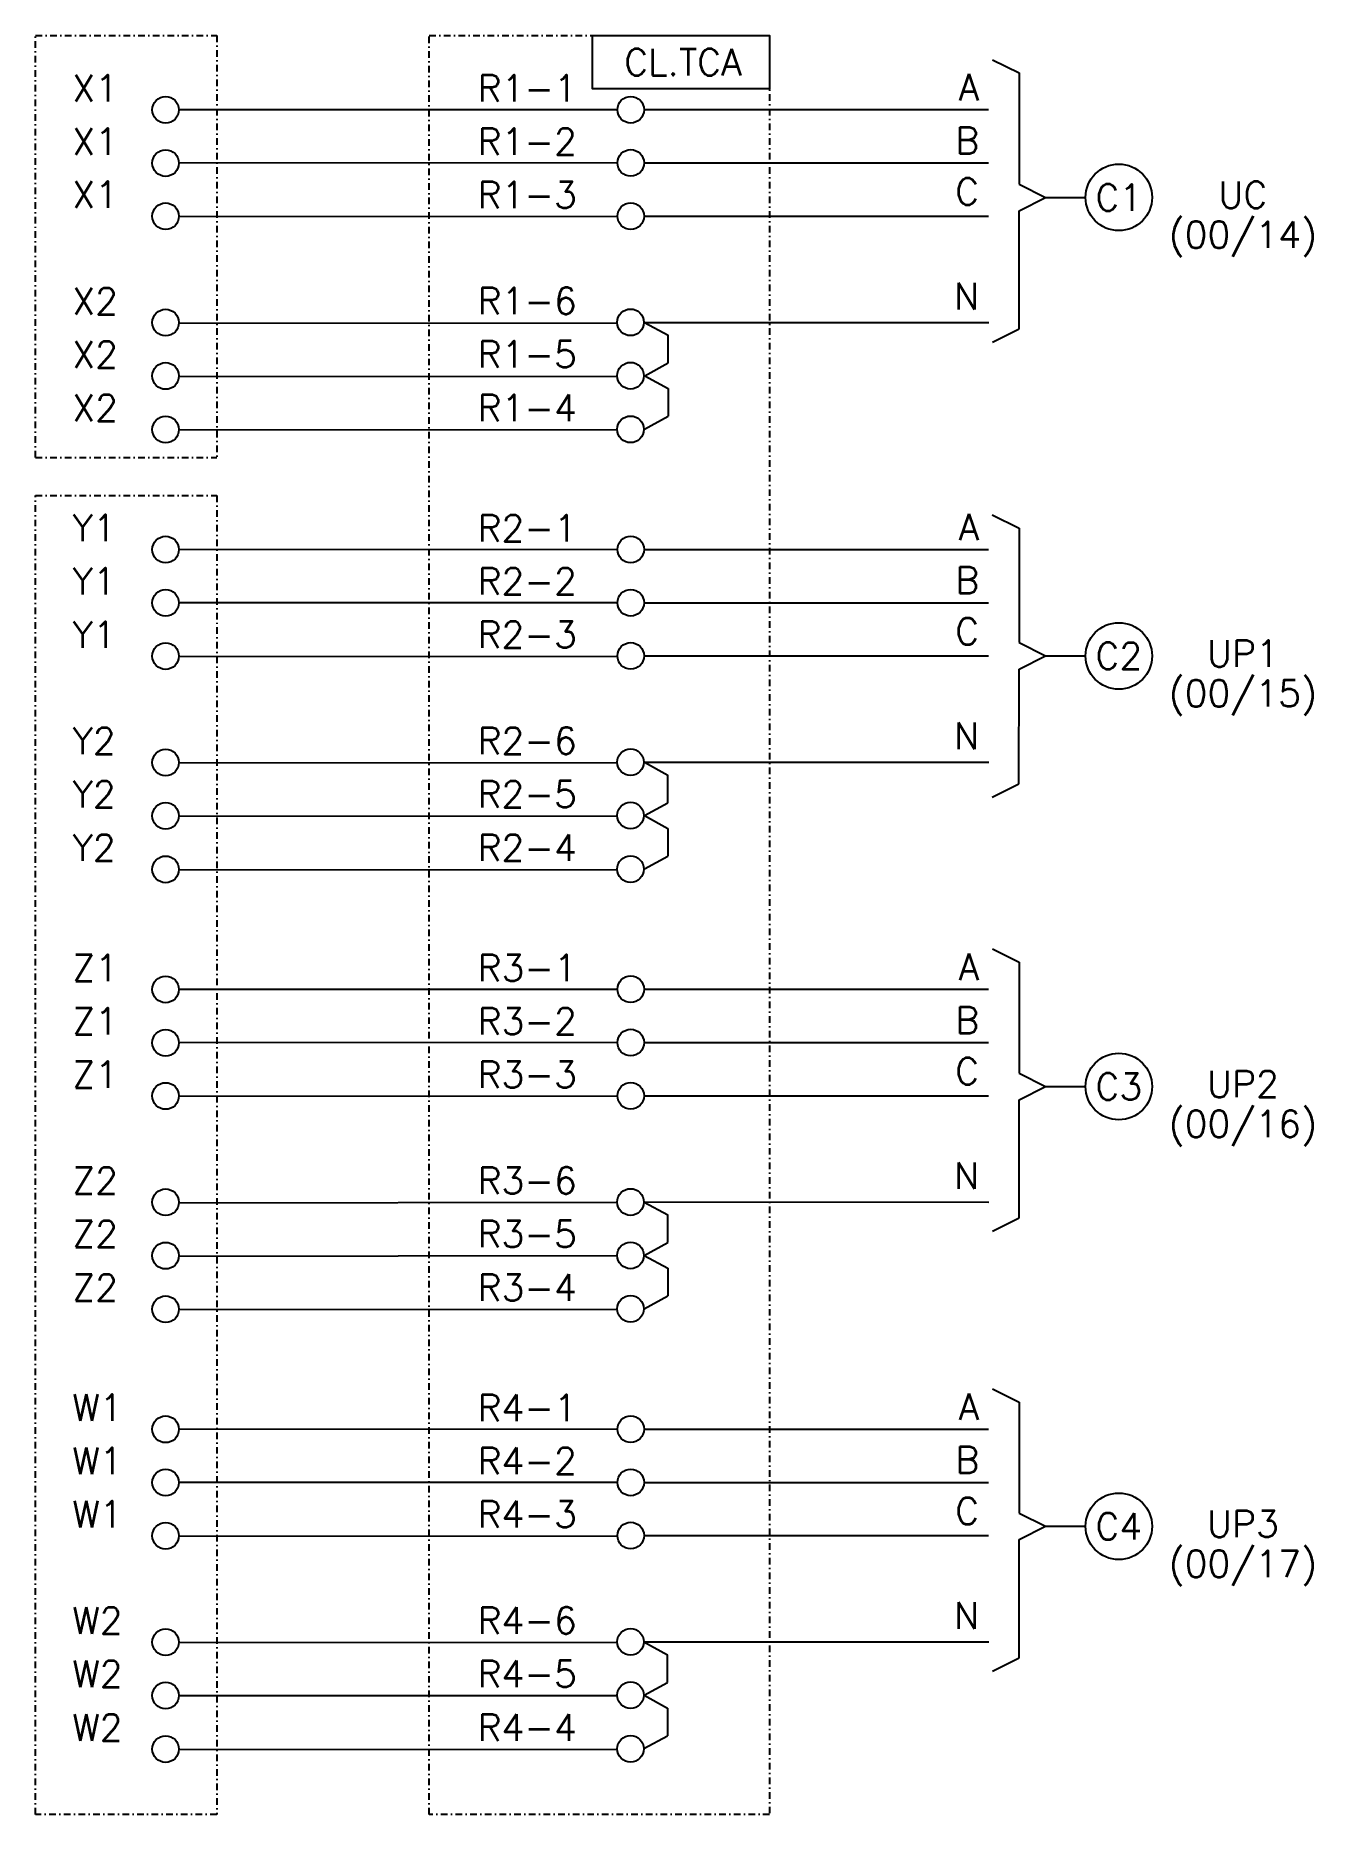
# Model space of a CAD drawing. Header units: millimetres. Extents: x 2187 to 2283, y 1705 to 1838.
import ezdxf
from ezdxf.enums import TextEntityAlignment as Align

# ---------------------------------------------------------------- set-up
doc = ezdxf.new("R2010")
doc.units = ezdxf.units.MM
doc.linetypes.add('DASHDOT', pattern=[1, 0.5, -0.25, 0, -0.25])
doc.linetypes.add('HIDDEN', pattern=[0.375, 0.25, -0.125])
doc.styles.add('ROMANS', font='romans', dxfattribs={"height": 0.2})

msp = doc.modelspace()

# ---------------------------------------------------------------- linework, layer by layer
at = {"linetype": 'DASHDOT'}
for p, q in [((2187.24, 1806.54), (2187.24, 1838.25)), ((2187.24, 1838.25), (2200.86, 1838.25)), ((2200.86, 1838.25), (2200.86, 1806.54)), ((2216.81, 1704.57), (2216.81, 1838.25)), ((2216.81, 1838.25), (2242.4, 1838.25)), ((2242.4, 1838.25), (2242.4, 1704.57)), ((2187.24, 1806.54), (2200.86, 1806.54)), ((2187.24, 1704.57), (2187.24, 1803.68)), ((2187.24, 1803.68), (2200.86, 1803.68)), ((2200.86, 1803.68), (2200.86, 1704.57)), ((2200.86, 1704.57), (2187.24, 1704.57)), ((2242.4, 1704.57), (2216.81, 1704.57))]:
    msp.add_line(p, q, dxfattribs=at)
for p, q in [((2259.14, 1836.44), (2261.14, 1835.44)), ((2261.14, 1835.44), (2261.14, 1827.09)), ((2230.96, 1832.68), (2198.01, 1832.66)), ((2232.96, 1832.69), (2258.84, 1832.69)), ((2230.96, 1828.68), (2198.01, 1828.66)), ((2232.96, 1828.68), (2258.84, 1828.68)), ((2261.14, 1827.09), (2263.14, 1826.09)), ((2261.14, 1825.09), (2263.14, 1826.09)), ((2261.14, 1816.22), (2261.14, 1825.09)), ((2198.01, 1824.65), (2230.96, 1824.67)), ((2232.96, 1824.68), (2258.84, 1824.68)), ((2232.95, 1816.7), (2258.87, 1816.69)), ((2233, 1816.7), (2234.78, 1815.73)), ((2234.78, 1813.65), (2234.78, 1815.73)), ((2259.14, 1815.22), (2261.14, 1816.22)), ((2233.01, 1812.69), (2234.78, 1813.65)), ((2198.01, 1812.64), (2230.97, 1812.66)), ((2233.01, 1812.69), (2234.78, 1811.72)), ((2234.78, 1811.72), (2234.78, 1809.64)), ((2233, 1808.67), (2234.78, 1809.64)), ((2198.01, 1808.61), (2230.97, 1808.64)), ((2259.13, 1802.23), (2261.14, 1801.23)), ((2261.14, 1801.23), (2261.14, 1792.63)), ((2230.96, 1799.63), (2198.01, 1799.61)), ((2232.96, 1799.63), (2258.84, 1799.63)), ((2230.96, 1795.63), (2198.01, 1795.61)), ((2232.96, 1795.63), (2258.84, 1795.63)), ((2198.01, 1791.59), (2230.96, 1791.62)), ((2232.96, 1791.63), (2258.84, 1791.63)), ((2261.14, 1792.63), (2263.14, 1791.63)), ((2261.14, 1790.63), (2263.14, 1791.63)), ((2261.13, 1782.02), (2261.14, 1790.63)), ((2232.95, 1783.65), (2258.87, 1783.64)), ((2232.99, 1783.65), (2234.76, 1782.68)), ((2234.76, 1780.6), (2234.76, 1782.68)), ((2259.13, 1781.02), (2261.13, 1782.02)), ((2198.01, 1779.59), (2230.97, 1779.61)), ((2232.99, 1779.63), (2234.76, 1780.6)), ((2232.99, 1779.63), (2234.76, 1778.67)), ((2234.76, 1778.67), (2234.76, 1776.59)), ((2198.01, 1775.56), (2230.97, 1775.59)), ((2232.99, 1775.62), (2234.76, 1776.59)), ((2259.14, 1769.62), (2261.14, 1768.62)), ((2261.14, 1768.62), (2261.14, 1760.27)), ((2230.96, 1766.57), (2198.01, 1766.55)), ((2232.96, 1766.58), (2258.84, 1766.58)), ((2230.96, 1762.57), (2198.01, 1762.55)), ((2232.96, 1762.58), (2258.84, 1762.58)), ((2261.14, 1760.27), (2263.14, 1759.27)), ((2261.14, 1758.27), (2263.14, 1759.27)), ((2198.01, 1758.54), (2230.96, 1758.56)), ((2232.96, 1758.58), (2258.84, 1758.58)), ((2261.14, 1749.4), (2261.14, 1758.27)), ((2232.95, 1750.6), (2258.87, 1750.58)), ((2232.97, 1750.59), (2234.74, 1749.62)), ((2234.74, 1747.54), (2234.74, 1749.62)), ((2259.14, 1748.4), (2261.14, 1749.4)), ((2232.98, 1746.58), (2234.75, 1747.55)), ((2198.01, 1746.53), (2230.97, 1746.56)), ((2232.98, 1746.58), (2234.75, 1745.61)), ((2234.74, 1745.61), (2234.74, 1743.53)), ((2232.97, 1742.57), (2234.74, 1743.53)), ((2198.01, 1742.51), (2230.97, 1742.53)), ((2259.14, 1736.56), (2261.14, 1735.56)), ((2261.14, 1735.56), (2261.14, 1727.22)), ((2230.96, 1733.52), (2198.01, 1733.5)), ((2232.96, 1733.52), (2258.84, 1733.52)), ((2230.96, 1729.52), (2198.01, 1729.5)), ((2232.96, 1729.52), (2258.84, 1729.52)), ((2261.14, 1727.22), (2263.14, 1726.22)), ((2261.14, 1725.22), (2263.14, 1726.22)), ((2198.01, 1725.48), (2230.96, 1725.51)), ((2232.96, 1725.52), (2258.84, 1725.52)), ((2261.14, 1716.34), (2261.14, 1725.22)), ((2232.95, 1717.54), (2258.87, 1717.53)), ((2232.95, 1717.54), (2234.73, 1716.57)), ((2234.73, 1714.49), (2234.73, 1716.57)), ((2259.14, 1715.34), (2261.14, 1716.34)), ((2232.96, 1713.52), (2234.73, 1714.49)), ((2198.01, 1713.5), (2230.96, 1713.5)), ((2232.96, 1713.52), (2234.73, 1712.56)), ((2234.73, 1712.56), (2234.73, 1710.48)), ((2232.95, 1709.51), (2234.73, 1710.48)), ((2198.01, 1709.45), (2230.97, 1709.48))]:
    msp.add_line(p, q)
at = {"color": 7}
for p, q in [((2263.14, 1826.09), (2266.14, 1826.09)), ((2263.14, 1791.63), (2266.14, 1791.63)), ((2263.14, 1759.27), (2266.14, 1759.27)), ((2263.14, 1726.22), (2266.14, 1726.22))]:
    msp.add_line(p, q, dxfattribs=at)
msp.add_lwpolyline([(2229.08, 1838.25), (2242.4, 1838.25), (2242.4, 1834.25), (2229.08, 1834.25)], close=True)
for points in [[(2198.01, 1816.65), (2230.95, 1816.67)], [(2198.01, 1812.64), (2230.95, 1812.66)], [(2198.01, 1808.61), (2230.95, 1808.64)], [(2198.01, 1783.6), (2230.95, 1783.62)], [(2198.01, 1779.59), (2230.95, 1779.61)], [(2198.01, 1775.56), (2230.95, 1775.59)], [(2198.01, 1750.54), (2230.95, 1750.57)], [(2198.01, 1746.53), (2230.95, 1746.56)], [(2198.01, 1742.51), (2230.95, 1742.53)], [(2198.01, 1717.49), (2230.95, 1717.51)], [(2198.01, 1709.45), (2230.95, 1709.48)]]:
    msp.add_lwpolyline(points)
for centre in [(2197.01, 1832.67), (2197.01, 1828.67), (2231.96, 1828.68), (2197.01, 1824.67), (2231.96, 1824.68), (2197.01, 1816.68), (2231.95, 1816.7), (2197.01, 1812.67), (2231.95, 1812.69), (2197.01, 1808.64), (2231.95, 1808.66), (2197.01, 1799.62), (2197.01, 1795.62), (2231.96, 1795.63), (2197.01, 1791.62), (2231.96, 1791.63), (2197.01, 1783.62), (2231.95, 1783.65), (2197.01, 1779.61), (2231.95, 1779.64), (2197.01, 1775.59), (2231.95, 1775.61), (2197.01, 1766.57), (2197.01, 1762.56), (2231.96, 1762.57), (2197.01, 1758.56), (2231.96, 1758.57), (2197.01, 1750.57), (2231.95, 1750.59), (2197.01, 1746.56), (2231.95, 1746.58), (2197.01, 1742.53), (2231.95, 1742.56), (2197.01, 1733.51), (2197.01, 1729.51), (2231.96, 1729.52), (2197.01, 1725.51), (2231.96, 1725.52), (2197.01, 1717.51), (2231.95, 1717.54), (2197.01, 1713.5), (2231.95, 1713.53), (2197.01, 1709.48), (2231.95, 1709.5)]:
    msp.add_circle(centre, 1)
at = {"linetype": 'Continuous'}
for centre in [(2231.96, 1832.68), (2231.96, 1799.63), (2231.96, 1766.58), (2231.96, 1733.52)]:
    msp.add_circle(centre, 1, dxfattribs=at)
at = {"color": 7}
for centre in [(2268.64, 1826.09), (2268.64, 1791.63), (2268.64, 1759.27), (2268.64, 1726.22)]:
    msp.add_circle(centre, 2.5, dxfattribs=at)

# ---------------------------------------------------------------- texts
at = {"style": 'ROMANS'}
msp.add_text('CL.TCA', height=2, dxfattribs=at).set_placement((2235.88, 1836.26), align=Align.MIDDLE_CENTER)
for s, p in [('X1', (2190, 1834.3)), ('X1', (2190, 1830.3)), ('X1', (2190, 1826.3)), ('X2', (2190, 1818.3)), ('X2', (2190, 1814.29)), ('X2', (2190, 1810.27)), ('Y1', (2190, 1801.25)), ('Y1', (2190, 1797.25)), ('Y1', (2190, 1793.23)), ('Y2', (2190, 1785.25)), ('Y2', (2190, 1781.24)), ('Y2', (2190, 1777.22)), ('Z1', (2190, 1768.18)), ('Z1', (2190, 1764.18)), ('Z1', (2190, 1760.18)), ('Z2', (2190, 1752.2)), ('Z2', (2190, 1748.19)), ('Z2', (2190, 1744.16)), ('W1', (2190, 1735.14)), ('W1', (2190, 1731.14)), ('W1', (2190, 1727.14)), ('W2', (2190, 1719.14)), ('W2', (2190, 1715.13)), ('W2', (2190, 1711.11))]:
    msp.add_text(s, height=2, dxfattribs=at).set_placement(p, align=Align.MIDDLE_LEFT)
at = {"linetype": 'HIDDEN', "ltscale": 0.5, "style": 'ROMANS'}
for s, p in [('R1-1', (2220.45, 1834.29)), ('R1-2', (2220.45, 1830.29)), ('R1-3', (2220.45, 1826.29)), ('R1-6', (2220.45, 1818.31)), ('R1-5', (2220.45, 1814.3)), ('R1-4', (2220.45, 1810.27)), ('R2-1', (2220.45, 1801.24)), ('R2-2', (2220.45, 1797.24)), ('R2-3', (2220.45, 1793.24)), ('R2-6', (2220.45, 1785.26)), ('R2-5', (2220.45, 1781.25)), ('R2-4', (2220.45, 1777.22)), ('R3-1', (2220.45, 1768.19)), ('R3-2', (2220.45, 1764.18)), ('R3-3', (2220.45, 1760.18)), ('R3-6', (2220.45, 1752.2)), ('R3-5', (2220.45, 1748.19)), ('R3-4', (2220.45, 1744.17)), ('R4-1', (2220.45, 1735.13)), ('R4-2', (2220.45, 1731.13)), ('R4-3', (2220.45, 1727.13)), ('R4-6', (2220.45, 1719.15)), ('R4-5', (2220.45, 1715.14)), ('R4-4', (2220.45, 1711.11))]:
    msp.add_text(s, height=2, dxfattribs=at).set_placement(p, align=Align.MIDDLE_LEFT)
for p in [(2258.14, 1834.37), (2258.14, 1801.32), (2258.14, 1768.27), (2258.14, 1735.21)]:
    msp.add_text('A', height=2, dxfattribs=at).set_placement(p, align=Align.MIDDLE_RIGHT)
at = {"style": 'ROMANS'}
for s, p in [('B', (2258.14, 1830.37)), ('C', (2258.14, 1826.53)), ('N', (2258.14, 1818.67)), ('B', (2258.14, 1797.32)), ('C', (2258.14, 1793.48)), ('N', (2258.14, 1785.62)), ('B', (2258.14, 1764.26)), ('C', (2258.14, 1760.42)), ('N', (2258.14, 1752.57)), ('B', (2258.14, 1731.21)), ('C', (2258.14, 1727.37)), ('N', (2258.14, 1719.51))]:
    msp.add_text(s, height=2, dxfattribs=at).set_placement(p, align=Align.MIDDLE_RIGHT)
at = {"color": 7, "style": 'ROMANS'}
for s, p in [('C1', (2268.64, 1826.09)), ('UC', (2277.96, 1826.29)), ('(00/14)', (2277.96, 1823.29)), ('UP1', (2277.96, 1791.82)), ('C2', (2268.64, 1791.63)), ('(00/15)', (2277.96, 1788.82)), ('C3', (2268.64, 1759.27)), ('UP2', (2277.96, 1759.46)), ('(00/16)', (2277.96, 1756.46)), ('C4', (2268.64, 1726.22)), ('UP3', (2277.96, 1726.41)), ('(00/17)', (2277.96, 1723.41))]:
    msp.add_text(s, height=2, dxfattribs=at).set_placement(p, align=Align.MIDDLE_CENTER)

doc.saveas('drawing.dxf')
